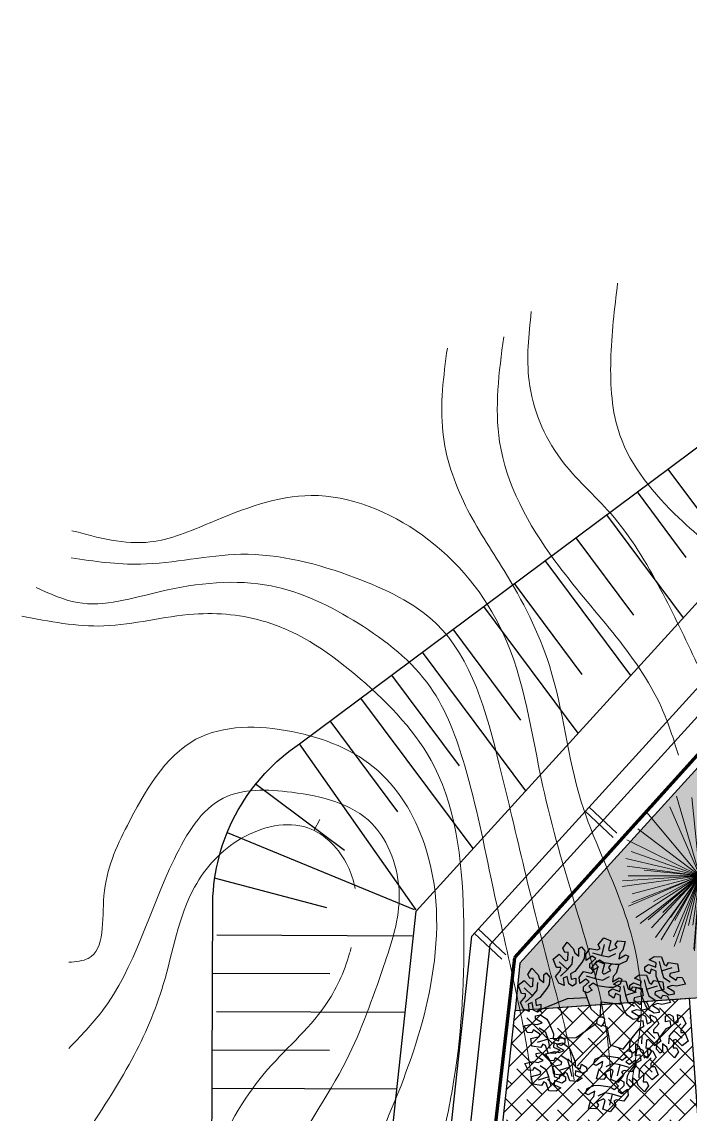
# Model space of a CAD drawing. Header units: millimetres. Extents: x 5637 to 6048, y 3385 to 3927.
# Drawn here: x 5639.04 to 5656.42, y 3682.66 to 3711.04 of the extents above; entities that cross this region are included whole.
import ezdxf

# ---------------------------------------------------------------- set-up
doc = ezdxf.new("R2010")
doc.units = ezdxf.units.MM
doc.layers.add('Contour Lines', color=253, linetype='Continuous')
doc.layers.add('dr', color=7, linetype='Continuous', lineweight=30, true_color=0x424d8a)
for name, color, linetype, lineweight in [('fences', 224, 'ограждение1', 80), ('project gr', 250, 'Continuous', 30), ('trees new', 7, 'Continuous', 20)]:
    doc.layers.add(name, color=color, linetype=linetype, lineweight=lineweight)
doc.layers.add('plants1', color=7, linetype='Continuous', true_color=0x89ee5d)
doc.styles.get("Standard").update_dxf_attribs({"font": 'arial.ttf'})
doc.linetypes.add('ограждение1', pattern='A,0.25,-0.1,[133,ltypeshp.shx,S=0.1,R=0,X=-0.1,Y=0],-0.1,1', length=1.45)
pattern_1 = [(45, (2816.3681, -1263.7476), (-0.265165043, 0.265165043), []), (135, (2816.3681, -1263.7476), (-0.79549513, 0.265165043), [0.9375, -0.5625])]

# ---------------------------------------------------------------- blocks, each defined once
blk = doc.blocks.new('LCCNDP03')
at = {"color": 0}
for p in [(-0.0942, 0.5129), (0.1198, 0.4961), (0.0008, 0.49), (-0.2952, 0.4376), (-0.1995, 0.457), (0.1962, 0.4352), (-0.3153, 0.3611), (0.3067, 0.3904), (-0.4456, 0.2845), (0.3595, 0.2487), (0.4314, 0.2157), (-0.4706, 0.1679), (-0.5172, 0.0821), (0.4765, 0.1311), (0.4339, 0.1181), (-0.4715, 0.0176), (0.4194, 0.065), (0.3339, 0.0487), (0.4706, 0.0046), (-0.4906, -0.0341), (-0.4713, -0.1762), (-0.4677, -0.0781), (-0.4628, -0.2111), (-0.446, -0.1349), (-0.3883, -0.2377), (-0.3873, -0.3189), (-0.3743, -0.291), (-0.357, -0.0707), (-0.3234, -0.3743), (-0.2864, -0.4035), (-0.2446, -0.367), (-0.2439, -0.2444), (-0.2094, -0.4093), (-0.1672, -0.2944), (-0.1671, -0.4591), (-0.128, -0.4633), (-0.1109, -0.312), (-0.0802, -0.3228), (-0.0597, -0.4233), (-0.0375, -0.4819), (-0.0099, -0.4468), (0.488, 0), (0.3186, -0.0048), (0.0382, -0.317), (0.1755, -0.2585), (0.1867, -0.3966), (0.1317, -0.3963), (0.0867, -0.4614), (0.2752, -0.1475), (0.3437, -0.2679), (0.2937, -0.2909), (0.2804, -0.3689), (0.4316, -0.0849), (0.396, -0.1269), (0.4169, -0.2032), (0.0112, -0.3278), (0.1007, -0.3089), (0.1824, -0.2675), (0.0936, -0.4704), (0.2505, -0.2064), (0.2172, -0.4253), (0.3005, -0.1297), (0.325, -0.3498), (0.329, -0.0427), (0.4096, -0.2489), (0.4652, -0.1296)]:
    blk.add_line(p, (-0.009, -0.0059), dxfattribs=at)
at = {"color": 0, "flags": 1}
for tag, p in [('SIZE', (0, 0)), ('ITEM', (0, -0.0701))]:
    blk.add_attdef(tag, p, '', height=0.0409, dxfattribs=at)
blk = doc.blocks.new('212')
at = {"color": 48, "linetype": 'Continuous'}
for p, q in [((2812.246, 4856.905), (2812.352, 4857.064)), ((2812.352, 4857.064), (2812.514, 4856.895)), ((2813.16, 4856.989), (2813.307, 4857.173)), ((2813.255, 4856.716), (2813.323, 4857.001)), ((2813.307, 4857.173), (2813.495, 4857.1)), ((2813.495, 4857.1), (2813.43, 4856.875)), ((2813.608, 4857), (2813.677, 4857.096)), ((2813.658, 4856.924), (2813.608, 4857)), ((2813.677, 4857.096), (2813.867, 4857.083)), ((2813.867, 4857.083), (2813.802, 4856.858)), ((2811.994, 4856.623), (2812.151, 4856.749)), ((2812.151, 4856.749), (2812.314, 4856.581)), ((2812.295, 4856.797), (2812.246, 4856.905)), ((2812.386, 4856.803), (2812.295, 4856.797)), ((2812.374, 4856.601), (2812.386, 4856.803)), ((2812.514, 4856.895), (2812.551, 4856.783)), ((2812.551, 4856.783), (2812.66, 4856.696)), ((2812.66, 4856.894), (2812.725, 4856.94)), ((2812.66, 4856.696), (2812.66, 4856.894)), ((2812.725, 4856.94), (2812.813, 4856.833)), ((2812.813, 4856.833), (2812.797, 4856.642)), ((2812.838, 4856.74), (2812.944, 4856.897)), ((2812.853, 4856.586), (2812.838, 4856.74)), ((2812.944, 4856.897), (2813.146, 4856.859)), ((2813.015, 4856.787), (2813.255, 4856.716)), ((2813.146, 4856.859), (2813.212, 4856.895)), ((2813.212, 4856.895), (2813.16, 4856.989)), ((2813.16, 4856.989), (2813.16, 4856.989)), ((2813.255, 4856.716), (2813.44, 4856.678)), ((2813.43, 4856.875), (2813.477, 4856.833)), ((2813.44, 4856.678), (2813.621, 4856.768)), ((2813.477, 4856.833), (2813.658, 4856.924)), ((2813.724, 4856.77), (2813.703, 4856.632)), ((2813.703, 4856.632), (2813.875, 4856.731)), ((2813.802, 4856.858), (2813.724, 4856.77)), ((2813.875, 4856.731), (2813.947, 4856.699)), ((2812.08, 4856.404), (2811.994, 4856.623)), ((2812.364, 4856.35), (2812.151, 4856.551)), ((2812.314, 4856.581), (2812.374, 4856.601)), ((2812.364, 4856.35), (2812.49, 4856.49)), ((2812.49, 4856.49), (2812.502, 4856.693)), ((2812.74, 4856.536), (2812.554, 4856.3)), ((2812.797, 4856.642), (2812.74, 4856.536)), ((2813.006, 4856.701), (2812.853, 4856.586)), ((2812.947, 4856.502), (2813.098, 4856.635)), ((2812.949, 4856.391), (2812.947, 4856.502)), ((2812.947, 4856.502), (2812.947, 4856.502)), ((2812.992, 4856.389), (2813.139, 4856.573)), ((2813.098, 4856.635), (2813.006, 4856.701)), ((2813.197, 4856.594), (2813.085, 4856.506)), ((2813.085, 4856.506), (2813.171, 4856.413)), ((2813.139, 4856.573), (2813.327, 4856.501)), ((2813.307, 4856.527), (2813.197, 4856.594)), ((2813.327, 4856.501), (2813.262, 4856.276)), ((2813.605, 4856.484), (2813.307, 4856.527)), ((2813.44, 4856.4), (2813.509, 4856.497)), ((2813.509, 4856.497), (2813.699, 4856.484)), ((2813.725, 4856.487), (2813.605, 4856.484)), ((2813.699, 4856.484), (2813.634, 4856.259)), ((2813.899, 4856.569), (2813.725, 4856.487)), ((2813.947, 4856.699), (2813.899, 4856.569)), ((2814.371, 4856.422), (2814.467, 4856.479)), ((2814.467, 4856.479), (2814.467, 4856.479)), ((2814.467, 4856.479), (2814.658, 4856.414)), ((2814.492, 4856.602), (2814.619, 4856.692)), ((2814.669, 4856.527), (2814.492, 4856.602)), ((2814.619, 4856.692), (2814.808, 4856.679)), ((2814.658, 4856.414), (2814.669, 4856.527)), ((2814.748, 4856.562), (2814.806, 4856.319)), ((2814.808, 4856.679), (2814.876, 4856.485)), ((2814.876, 4856.485), (2814.94, 4856.446)), ((2814.94, 4856.446), (2814.995, 4856.538)), ((2814.995, 4856.538), (2814.995, 4856.538)), ((2814.995, 4856.538), (2815.228, 4856.503)), ((2815.228, 4856.503), (2815.259, 4856.304)), ((2811.335, 4856.226), (2811.441, 4856.385)), ((2811.384, 4856.118), (2811.335, 4856.226)), ((2811.441, 4856.385), (2811.603, 4856.216)), ((2811.603, 4856.216), (2811.64, 4856.104)), ((2811.749, 4856.017), (2811.75, 4856.215)), ((2811.75, 4856.215), (2811.814, 4856.261)), ((2811.814, 4856.261), (2811.902, 4856.154)), ((2811.902, 4856.154), (2811.886, 4855.963)), ((2812.052, 4856.172), (2812.186, 4856.327)), ((2812.135, 4856.001), (2812.052, 4856.172)), ((2812.187, 4856.402), (2812.08, 4856.404)), ((2812.08, 4856.404), (2812.08, 4856.404)), ((2812.182, 4856.178), (2812.364, 4856.35)), ((2812.186, 4856.327), (2812.187, 4856.402)), ((2812.356, 4856.174), (2812.252, 4856.127)), ((2812.395, 4855.976), (2812.356, 4856.174)), ((2812.554, 4856.3), (2812.441, 4856.239)), ((2812.441, 4856.239), (2812.461, 4856.097)), ((2812.671, 4856.141), (2812.777, 4856.298)), ((2812.777, 4856.298), (2812.979, 4856.26)), ((2812.847, 4856.188), (2813.087, 4856.116)), ((2813.04, 4856.341), (2812.949, 4856.391)), ((2812.979, 4856.26), (2813.044, 4856.296)), ((2813.044, 4856.296), (2812.992, 4856.389)), ((2812.992, 4856.389), (2812.992, 4856.389)), ((2813.171, 4856.413), (2813.04, 4856.341)), ((2813.087, 4856.116), (2813.155, 4856.402)), ((2813.262, 4856.276), (2813.309, 4856.234)), ((2813.272, 4856.078), (2813.453, 4856.169)), ((2813.309, 4856.234), (2813.49, 4856.324)), ((2813.49, 4856.324), (2813.44, 4856.4)), ((2813.556, 4856.171), (2813.535, 4856.033)), ((2813.634, 4856.259), (2813.556, 4856.171)), ((2814.106, 4856.127), (2814.232, 4856.217)), ((2814.232, 4856.217), (2814.421, 4856.204)), ((2814.374, 4856.318), (2814.371, 4856.422)), ((2814.502, 4856.24), (2814.374, 4856.318)), ((2814.421, 4856.204), (2814.489, 4856.01)), ((2814.539, 4856.361), (2814.502, 4856.24)), ((2814.672, 4856.308), (2814.539, 4856.361)), ((2814.669, 4856.18), (2814.672, 4856.308)), ((2814.78, 4855.9), (2814.669, 4856.18)), ((2814.806, 4856.319), (2815.087, 4856.403)), ((2814.806, 4856.319), (2814.865, 4856.14)), ((2815.031, 4856.247), (2815.019, 4856.186)), ((2815.019, 4856.186), (2815.188, 4856.074)), ((2815.259, 4856.304), (2815.031, 4856.247)), ((2815.188, 4856.074), (2815.228, 4856.156)), ((2815.228, 4856.156), (2815.346, 4856.144)), ((2811.083, 4855.944), (2811.24, 4856.07)), ((2811.169, 4855.725), (2811.083, 4855.944)), ((2811.24, 4856.07), (2811.403, 4855.901)), ((2811.453, 4855.67), (2811.24, 4855.872)), ((2811.475, 4856.124), (2811.384, 4856.118)), ((2811.403, 4855.901), (2811.463, 4855.921)), ((2811.463, 4855.921), (2811.475, 4856.124)), ((2811.579, 4855.811), (2811.591, 4856.014)), ((2811.64, 4856.104), (2811.749, 4856.017)), ((2811.886, 4855.963), (2811.829, 4855.857)), ((2812.276, 4855.937), (2812.135, 4856.001)), ((2812.252, 4856.127), (2812.276, 4855.937)), ((2812.493, 4855.922), (2812.395, 4855.976)), ((2812.395, 4855.976), (2812.395, 4855.976)), ((2812.461, 4856.097), (2812.584, 4856.126)), ((2812.581, 4855.976), (2812.493, 4855.922)), ((2812.584, 4856.126), (2812.581, 4855.976)), ((2812.685, 4855.986), (2812.671, 4856.141)), ((2812.838, 4856.102), (2812.685, 4855.986)), ((2812.779, 4855.903), (2812.931, 4856.035)), ((2812.781, 4855.791), (2812.779, 4855.903)), ((2812.779, 4855.903), (2812.779, 4855.903)), ((2812.931, 4856.035), (2812.838, 4856.102)), ((2813.029, 4855.995), (2812.917, 4855.906)), ((2812.917, 4855.906), (2813.003, 4855.814)), ((2813.139, 4855.928), (2813.029, 4855.995)), ((2813.087, 4856.116), (2813.272, 4856.078)), ((2813.437, 4855.885), (2813.139, 4855.928)), ((2813.557, 4855.888), (2813.437, 4855.885)), ((2813.535, 4856.033), (2813.707, 4856.132)), ((2813.731, 4855.969), (2813.557, 4855.888)), ((2813.562, 4855.969), (2813.689, 4856.059)), ((2813.739, 4855.894), (2813.562, 4855.969)), ((2813.689, 4856.059), (2813.878, 4856.046)), ((2813.707, 4856.132), (2813.779, 4856.099)), ((2813.727, 4855.781), (2813.739, 4855.894)), ((2813.779, 4856.099), (2813.731, 4855.969)), ((2813.818, 4855.929), (2813.876, 4855.686)), ((2813.878, 4856.046), (2813.946, 4855.852)), ((2813.985, 4855.946), (2814.08, 4856.004)), ((2813.987, 4855.843), (2813.985, 4855.946)), ((2814.01, 4855.813), (2814.065, 4855.905)), ((2814.065, 4855.905), (2814.065, 4855.905)), ((2814.065, 4855.905), (2814.298, 4855.87)), ((2814.08, 4856.004), (2814.08, 4856.004)), ((2814.08, 4856.004), (2814.271, 4855.939)), ((2814.282, 4856.052), (2814.106, 4856.127)), ((2814.152, 4855.886), (2814.115, 4855.765)), ((2814.285, 4855.833), (2814.152, 4855.886)), ((2814.271, 4855.939), (2814.282, 4856.052)), ((2814.298, 4855.87), (2814.329, 4855.671)), ((2814.361, 4856.087), (2814.419, 4855.844)), ((2814.419, 4855.844), (2814.701, 4855.928)), ((2814.489, 4856.01), (2814.553, 4855.971)), ((2814.553, 4855.971), (2814.608, 4856.063)), ((2814.608, 4856.063), (2814.608, 4856.063)), ((2814.608, 4856.063), (2814.841, 4856.028)), ((2814.843, 4855.798), (2814.78, 4855.9)), ((2814.841, 4856.028), (2814.872, 4855.829)), ((2814.865, 4856.14), (2815.034, 4856.028)), ((2815.088, 4855.94), (2814.958, 4855.89)), ((2814.958, 4855.89), (2815.129, 4855.79)), ((2815.203, 4855.916), (2815.088, 4855.94)), ((2815.43, 4855.972), (2815.203, 4855.916)), ((2815.346, 4856.144), (2815.43, 4855.972)), ((2811.141, 4855.492), (2811.275, 4855.648)), ((2811.276, 4855.723), (2811.169, 4855.725)), ((2811.169, 4855.725), (2811.169, 4855.725)), ((2811.271, 4855.499), (2811.453, 4855.67)), ((2811.275, 4855.648), (2811.276, 4855.723)), ((2811.453, 4855.67), (2811.579, 4855.811)), ((2811.643, 4855.621), (2811.53, 4855.56)), ((2812.357, 4855.587), (2811.568, 4855.27)), ((2811.829, 4855.857), (2811.643, 4855.621)), ((2812.872, 4855.62), (2812.357, 4855.587)), ((2812.872, 4855.742), (2812.781, 4855.791)), ((2812.978, 4855.318), (2812.811, 4855.791)), ((2813.003, 4855.814), (2812.872, 4855.742)), ((2813.441, 4855.789), (2813.537, 4855.846)), ((2813.444, 4855.685), (2813.441, 4855.789)), ((2813.572, 4855.607), (2813.444, 4855.685)), ((2813.537, 4855.846), (2813.537, 4855.846)), ((2813.537, 4855.846), (2813.727, 4855.781)), ((2813.609, 4855.728), (2813.572, 4855.607)), ((2813.742, 4855.675), (2813.609, 4855.728)), ((2813.739, 4855.547), (2813.742, 4855.675)), ((2813.876, 4855.686), (2814.157, 4855.77)), ((2813.876, 4855.686), (2813.935, 4855.507)), ((2813.946, 4855.852), (2814.01, 4855.813)), ((2814.115, 4855.765), (2813.987, 4855.843)), ((2814.101, 4855.614), (2814.089, 4855.553)), ((2814.329, 4855.671), (2814.101, 4855.614)), ((2814.282, 4855.705), (2814.285, 4855.833)), ((2814.393, 4855.425), (2814.282, 4855.705)), ((2814.419, 4855.844), (2814.479, 4855.665)), ((2814.479, 4855.665), (2814.648, 4855.553)), ((2814.645, 4855.772), (2814.632, 4855.711)), ((2814.632, 4855.711), (2814.801, 4855.599)), ((2814.872, 4855.829), (2814.645, 4855.772)), ((2814.801, 4855.599), (2814.842, 4855.681)), ((2814.842, 4855.681), (2814.959, 4855.669)), ((2815, 4855.688), (2814.843, 4855.798)), ((2814.959, 4855.669), (2815.044, 4855.497)), ((2815.137, 4855.711), (2815, 4855.688)), ((2815.129, 4855.79), (2815.137, 4855.711)), ((2811.224, 4855.322), (2811.141, 4855.492)), ((2811.365, 4855.257), (2811.224, 4855.322)), ((2811.445, 4855.494), (2811.341, 4855.448)), ((2811.341, 4855.448), (2811.365, 4855.257)), ((2811.484, 4855.297), (2811.445, 4855.494)), ((2811.582, 4855.243), (2811.484, 4855.297)), ((2811.484, 4855.297), (2811.484, 4855.297)), ((2811.53, 4855.56), (2811.55, 4855.418)), ((2811.55, 4855.418), (2811.673, 4855.447)), ((2811.67, 4855.297), (2811.582, 4855.243)), ((2811.673, 4855.447), (2811.67, 4855.297)), ((2813.213, 4855.112), (2813.244, 4855.51)), ((2813.244, 4855.51), (2813.778, 4855.448)), ((2813.85, 4855.267), (2813.739, 4855.547)), ((2813.935, 4855.507), (2814.104, 4855.395)), ((2814.158, 4855.307), (2814.028, 4855.257)), ((2814.089, 4855.553), (2814.258, 4855.441)), ((2814.273, 4855.284), (2814.158, 4855.307)), ((2814.258, 4855.441), (2814.298, 4855.523)), ((2814.5, 4855.339), (2814.273, 4855.284)), ((2814.298, 4855.523), (2814.416, 4855.511)), ((2814.456, 4855.323), (2814.393, 4855.425)), ((2814.416, 4855.511), (2814.5, 4855.339)), ((2814.614, 4855.213), (2814.456, 4855.323)), ((2814.701, 4855.465), (2814.571, 4855.415)), ((2814.571, 4855.415), (2814.743, 4855.315)), ((2814.817, 4855.441), (2814.701, 4855.465)), ((2814.743, 4855.315), (2814.75, 4855.236)), ((2815.044, 4855.497), (2814.817, 4855.441)), ((2811.529, 4855.148), (2811.665, 4855.171)), ((2811.536, 4855.069), (2811.529, 4855.148)), ((2811.708, 4854.97), (2811.536, 4855.069)), ((2811.665, 4855.171), (2811.823, 4855.062)), ((2811.823, 4855.062), (2811.886, 4854.959)), ((2813.133, 4855.059), (2813.122, 4854.977)), ((2813.162, 4855.099), (2813.133, 4855.059)), ((2813.213, 4855.112), (2813.162, 4855.099)), ((2813.274, 4855.111), (2813.213, 4855.112)), ((2813.334, 4855.062), (2813.274, 4855.111)), ((2813.321, 4854.962), (2813.334, 4855.062)), ((2813.913, 4855.165), (2813.85, 4855.267)), ((2814.07, 4855.055), (2813.913, 4855.165)), ((2814.028, 4855.257), (2814.199, 4855.157)), ((2814.207, 4855.079), (2814.07, 4855.055)), ((2814.199, 4855.157), (2814.207, 4855.079)), ((2814.205, 4854.989), (2814.208, 4855.138)), ((2814.328, 4855.017), (2814.205, 4854.989)), ((2814.208, 4855.138), (2814.296, 4855.192)), ((2814.296, 4855.192), (2814.394, 4855.138)), ((2814.348, 4854.876), (2814.328, 4855.017)), ((2814.394, 4855.138), (2814.394, 4855.138)), ((2814.394, 4855.138), (2814.433, 4854.941)), ((2814.537, 4854.988), (2814.513, 4855.178)), ((2814.513, 4855.178), (2814.654, 4855.113)), ((2814.75, 4855.236), (2814.614, 4855.213)), ((2814.654, 4855.113), (2814.737, 4854.943)), ((2814.912, 4854.991), (2814.915, 4855.141)), ((2815.035, 4855.02), (2814.912, 4854.991)), ((2814.915, 4855.141), (2815.004, 4855.195)), ((2815.004, 4855.195), (2815.101, 4855.141)), ((2815.056, 4854.878), (2815.035, 4855.02)), ((2815.101, 4855.141), (2815.101, 4855.141)), ((2815.101, 4855.141), (2815.14, 4854.943)), ((2815.244, 4854.99), (2815.221, 4855.18)), ((2815.221, 4855.18), (2815.362, 4855.116)), ((2815.362, 4855.116), (2815.445, 4854.945)), ((2811.235, 4854.887), (2811.463, 4854.943)), ((2811.32, 4854.715), (2811.235, 4854.887)), ((2811.478, 4854.785), (2811.438, 4854.704)), ((2811.463, 4854.943), (2811.578, 4854.919)), ((2811.647, 4854.674), (2811.478, 4854.785)), ((2811.578, 4854.919), (2811.708, 4854.97)), ((2811.801, 4854.719), (2811.632, 4854.831)), ((2811.886, 4854.959), (2811.997, 4854.679)), ((2813.121, 4854.953), (2812.593, 4854.577)), ((2813.122, 4854.977), (2813.121, 4854.953)), ((2813.121, 4854.953), (2813.175, 4854.911)), ((2813.175, 4854.911), (2813.241, 4854.88)), ((2813.241, 4854.88), (2813.276, 4854.903)), ((2813.276, 4854.903), (2813.321, 4854.962)), ((2813.276, 4854.903), (2813.384, 4854.859)), ((2813.384, 4854.859), (2813.474, 4854.394)), ((2814.049, 4854.578), (2814.235, 4854.814)), ((2814.235, 4854.814), (2814.348, 4854.876)), ((2814.425, 4854.765), (2814.299, 4854.624)), ((2814.607, 4854.937), (2814.425, 4854.765)), ((2814.425, 4854.765), (2814.638, 4854.563)), ((2814.433, 4854.941), (2814.537, 4854.988)), ((2814.603, 4854.787), (2814.602, 4854.712)), ((2814.737, 4854.943), (2814.603, 4854.787)), ((2814.757, 4854.58), (2814.943, 4854.817)), ((2814.943, 4854.817), (2815.056, 4854.878)), ((2815.133, 4854.767), (2815.007, 4854.626)), ((2815.314, 4854.939), (2815.133, 4854.767)), ((2815.133, 4854.767), (2815.345, 4854.566)), ((2815.14, 4854.943), (2815.244, 4854.99)), ((2815.311, 4854.789), (2815.309, 4854.715)), ((2815.445, 4854.945), (2815.311, 4854.789)), ((2811.438, 4854.704), (2811.32, 4854.715)), ((2811.407, 4854.556), (2811.635, 4854.612)), ((2811.438, 4854.357), (2811.407, 4854.556)), ((2811.86, 4854.54), (2811.579, 4854.456)), ((2811.635, 4854.612), (2811.647, 4854.674)), ((2811.86, 4854.54), (2811.801, 4854.719)), ((2811.918, 4854.297), (2811.86, 4854.54)), ((2812.593, 4854.577), (2811.902, 4854.548)), ((2811.997, 4854.679), (2811.994, 4854.551)), ((2811.994, 4854.551), (2812.127, 4854.498)), ((2812.008, 4854.445), (2811.997, 4854.332)), ((2812.199, 4854.38), (2812.008, 4854.445)), ((2812.097, 4854.422), (2812.234, 4854.446)), ((2812.127, 4854.498), (2812.164, 4854.619)), ((2812.164, 4854.619), (2812.292, 4854.541)), ((2812.234, 4854.446), (2812.391, 4854.336)), ((2812.292, 4854.541), (2812.294, 4854.438)), ((2813.424, 4854.652), (2813.038, 4854.309)), ((2813.809, 4854.284), (2814.091, 4854.631)), ((2813.976, 4854.281), (2813.992, 4854.472)), ((2813.992, 4854.472), (2814.049, 4854.578)), ((2814.299, 4854.624), (2814.287, 4854.422)), ((2814.416, 4854.514), (2814.403, 4854.312)), ((2814.475, 4854.534), (2814.416, 4854.514)), ((2814.638, 4854.365), (2814.475, 4854.534)), ((2814.602, 4854.712), (2814.709, 4854.711)), ((2814.795, 4854.491), (2814.638, 4854.365)), ((2814.683, 4854.283), (2814.699, 4854.475)), ((2814.699, 4854.475), (2814.757, 4854.58)), ((2814.709, 4854.711), (2814.709, 4854.711)), ((2814.709, 4854.711), (2814.795, 4854.491)), ((2815.007, 4854.626), (2814.995, 4854.424)), ((2815.123, 4854.516), (2815.111, 4854.314)), ((2815.183, 4854.536), (2815.123, 4854.516)), ((2815.345, 4854.367), (2815.183, 4854.536)), ((2815.309, 4854.715), (2815.416, 4854.713)), ((2815.502, 4854.494), (2815.345, 4854.367)), ((2815.416, 4854.713), (2815.416, 4854.713)), ((2815.416, 4854.713), (2815.502, 4854.494)), ((2811.671, 4854.321), (2811.438, 4854.357)), ((2811.549, 4854.168), (2811.686, 4854.191)), ((2811.557, 4854.089), (2811.549, 4854.168)), ((2811.726, 4854.413), (2811.671, 4854.321)), ((2811.671, 4854.321), (2811.671, 4854.321)), ((2811.686, 4854.191), (2811.843, 4854.082)), ((2811.79, 4854.374), (2811.726, 4854.413)), ((2811.858, 4854.18), (2811.79, 4854.374)), ((2811.803, 4854.162), (2812.031, 4854.217)), ((2811.888, 4853.99), (2811.803, 4854.162)), ((2812.047, 4854.167), (2811.858, 4854.18)), ((2811.997, 4854.332), (2812.173, 4854.257)), ((2812.031, 4854.217), (2812.146, 4854.194)), ((2812.173, 4854.257), (2812.047, 4854.167)), ((2812.105, 4854.344), (2812.097, 4854.422)), ((2812.276, 4854.244), (2812.105, 4854.344)), ((2812.146, 4854.194), (2812.276, 4854.244)), ((2812.294, 4854.438), (2812.199, 4854.38)), ((2812.199, 4854.38), (2812.199, 4854.38)), ((2812.391, 4854.336), (2812.454, 4854.234)), ((2812.454, 4854.234), (2812.565, 4853.954)), ((2813.038, 4854.309), (2812.612, 4853.837)), ((2813.474, 4854.394), (2813.809, 4854.284)), ((2813.812, 4854.177), (2813.943, 4854.249)), ((2813.899, 4854.085), (2813.812, 4854.177)), ((2813.943, 4854.249), (2814.034, 4854.2)), ((2814.064, 4854.174), (2813.976, 4854.281)), ((2814.034, 4854.2), (2814.036, 4854.088)), ((2814.129, 4854.22), (2814.064, 4854.174)), ((2814.238, 4854.331), (2814.129, 4854.419)), ((2814.129, 4854.419), (2814.129, 4854.22)), ((2814.134, 4854.108), (2814.137, 4854.258)), ((2814.137, 4854.258), (2814.226, 4854.312)), ((2814.226, 4854.312), (2814.323, 4854.257)), ((2814.275, 4854.22), (2814.238, 4854.331)), ((2814.437, 4854.051), (2814.275, 4854.22)), ((2814.323, 4854.257), (2814.323, 4854.257)), ((2814.323, 4854.257), (2814.362, 4854.06)), ((2814.403, 4854.312), (2814.494, 4854.317)), ((2814.543, 4854.21), (2814.437, 4854.051)), ((2814.466, 4854.107), (2814.443, 4854.297)), ((2814.443, 4854.297), (2814.584, 4854.233)), ((2814.494, 4854.317), (2814.543, 4854.21)), ((2814.584, 4854.233), (2814.667, 4854.062)), ((2814.772, 4854.177), (2814.683, 4854.283)), ((2814.836, 4854.223), (2814.772, 4854.177)), ((2814.945, 4854.334), (2814.836, 4854.421)), ((2814.836, 4854.421), (2814.836, 4854.223)), ((2814.982, 4854.222), (2814.945, 4854.334)), ((2815.144, 4854.053), (2814.982, 4854.222)), ((2815.111, 4854.314), (2815.202, 4854.32)), ((2815.251, 4854.212), (2815.144, 4854.053)), ((2815.202, 4854.32), (2815.251, 4854.212)), ((2811.256, 4853.907), (2811.483, 4853.963)), ((2811.34, 4853.735), (2811.256, 4853.907)), ((2811.483, 4853.963), (2811.598, 4853.939)), ((2811.728, 4853.989), (2811.557, 4854.089)), ((2811.598, 4853.939), (2811.728, 4853.989)), ((2811.843, 4854.082), (2811.906, 4853.979)), ((2812.006, 4853.978), (2811.888, 4853.99)), ((2811.906, 4853.979), (2812.017, 4853.699)), ((2811.975, 4853.83), (2812.203, 4853.887)), ((2812.046, 4854.06), (2812.006, 4853.978)), ((2812.215, 4853.948), (2812.046, 4854.06)), ((2812.369, 4853.994), (2812.2, 4854.106)), ((2812.203, 4853.887), (2812.215, 4853.948)), ((2812.428, 4853.815), (2812.369, 4853.994)), ((2812.565, 4853.954), (2812.562, 4853.826)), ((2812.695, 4853.773), (2812.732, 4853.894)), ((2812.732, 4853.894), (2812.86, 4853.816)), ((2813.037, 4853.892), (2813.085, 4854.022)), ((2813.109, 4853.859), (2813.037, 4853.892)), ((2813.085, 4854.022), (2813.258, 4854.104)), ((2813.281, 4853.958), (2813.109, 4853.859)), ((2813.258, 4854.104), (2813.379, 4854.107)), ((2813.259, 4853.82), (2813.281, 4853.958)), ((2813.544, 4853.913), (2813.362, 4853.823)), ((2813.379, 4854.107), (2813.676, 4854.063)), ((2813.729, 4853.875), (2813.544, 4853.913)), ((2813.729, 4853.875), (2813.66, 4853.589)), ((2813.676, 4854.063), (2813.786, 4853.996)), ((2813.968, 4853.803), (2813.729, 4853.875)), ((2813.786, 4853.996), (2813.899, 4854.085)), ((2814.036, 4854.088), (2813.885, 4853.956)), ((2813.885, 4853.956), (2813.977, 4853.889)), ((2813.977, 4853.889), (2814.13, 4854.005)), ((2813.979, 4853.697), (2814.165, 4853.933)), ((2814.036, 4854.088), (2814.036, 4854.088)), ((2814.13, 4854.005), (2814.145, 4853.85)), ((2814.257, 4854.137), (2814.134, 4854.108)), ((2814.165, 4853.933), (2814.278, 4853.995)), ((2814.355, 4853.884), (2814.229, 4853.743)), ((2814.278, 4853.995), (2814.257, 4854.137)), ((2814.536, 4854.056), (2814.355, 4853.884)), ((2814.355, 4853.884), (2814.568, 4853.682)), ((2814.362, 4854.06), (2814.466, 4854.107)), ((2814.533, 4853.906), (2814.531, 4853.832)), ((2814.667, 4854.062), (2814.533, 4853.906)), ((2811.458, 4853.724), (2811.34, 4853.735)), ((2811.427, 4853.575), (2811.655, 4853.632)), ((2811.498, 4853.805), (2811.458, 4853.724)), ((2811.667, 4853.693), (2811.498, 4853.805)), ((2811.821, 4853.739), (2811.652, 4853.851)), ((2811.655, 4853.632), (2811.667, 4853.693)), ((2811.88, 4853.56), (2811.821, 4853.739)), ((2812.006, 4853.631), (2811.975, 4853.83)), ((2812.239, 4853.596), (2812.006, 4853.631)), ((2812.017, 4853.699), (2812.014, 4853.571)), ((2812.428, 4853.815), (2812.147, 4853.731)), ((2812.147, 4853.518), (2812.184, 4853.639)), ((2812.184, 4853.639), (2812.312, 4853.561)), ((2812.294, 4853.688), (2812.239, 4853.596)), ((2812.239, 4853.596), (2812.239, 4853.596)), ((2812.358, 4853.649), (2812.294, 4853.688)), ((2812.426, 4853.455), (2812.358, 4853.649)), ((2812.486, 4853.572), (2812.428, 4853.815)), ((2812.562, 4853.826), (2812.695, 4853.773)), ((2812.576, 4853.72), (2812.565, 4853.607)), ((2812.565, 4853.607), (2812.742, 4853.532)), ((2812.767, 4853.655), (2812.576, 4853.72)), ((2812.863, 4853.712), (2812.767, 4853.655)), ((2812.767, 4853.655), (2812.767, 4853.655)), ((2812.86, 4853.816), (2812.863, 4853.712)), ((2813.116, 4853.507), (2813.181, 4853.732)), ((2813.181, 4853.732), (2813.259, 4853.82)), ((2813.376, 4853.591), (2813.307, 4853.495)), ((2813.507, 4853.757), (2813.325, 4853.667)), ((2813.325, 4853.667), (2813.376, 4853.591)), ((2813.489, 4853.49), (2813.554, 4853.715)), ((2813.554, 4853.715), (2813.507, 4853.757)), ((2813.823, 4853.602), (2813.676, 4853.418)), ((2813.837, 4853.731), (2813.771, 4853.695)), ((2813.771, 4853.695), (2813.823, 4853.602)), ((2813.823, 4853.602), (2813.823, 4853.602)), ((2814.039, 4853.693), (2813.837, 4853.731)), ((2813.905, 4853.4), (2813.921, 4853.591)), ((2813.921, 4853.591), (2813.979, 4853.697)), ((2814.145, 4853.85), (2814.039, 4853.693)), ((2814.229, 4853.743), (2814.217, 4853.541)), ((2814.345, 4853.633), (2814.333, 4853.431)), ((2814.405, 4853.653), (2814.345, 4853.633)), ((2814.567, 4853.484), (2814.405, 4853.653)), ((2814.531, 4853.832), (2814.638, 4853.83)), ((2814.724, 4853.611), (2814.567, 4853.484)), ((2814.638, 4853.83), (2814.638, 4853.83)), ((2814.638, 4853.83), (2814.724, 4853.611)), ((2811.458, 4853.376), (2811.427, 4853.575)), ((2811.691, 4853.341), (2811.458, 4853.376)), ((2811.88, 4853.56), (2811.599, 4853.476)), ((2811.746, 4853.433), (2811.691, 4853.341)), ((2811.691, 4853.341), (2811.691, 4853.341)), ((2811.81, 4853.394), (2811.746, 4853.433)), ((2811.878, 4853.2), (2811.81, 4853.394)), ((2811.938, 4853.317), (2811.88, 4853.56)), ((2812.014, 4853.571), (2812.147, 4853.518)), ((2812.028, 4853.465), (2812.017, 4853.352)), ((2812.017, 4853.352), (2812.194, 4853.277)), ((2812.219, 4853.4), (2812.028, 4853.465)), ((2812.315, 4853.458), (2812.219, 4853.4)), ((2812.219, 4853.4), (2812.219, 4853.4)), ((2812.312, 4853.561), (2812.315, 4853.458)), ((2812.615, 4853.442), (2812.426, 4853.455)), ((2812.742, 4853.532), (2812.615, 4853.442)), ((2812.878, 4853.258), (2813.052, 4853.34)), ((2813.052, 4853.34), (2813.172, 4853.343)), ((2813.307, 4853.495), (2813.116, 4853.507)), ((2813.172, 4853.343), (2813.47, 4853.3)), ((2813.676, 4853.418), (2813.489, 4853.49)), ((2813.58, 4853.233), (2813.692, 4853.321)), ((2813.606, 4853.414), (2813.737, 4853.486)), ((2813.692, 4853.321), (2813.606, 4853.414)), ((2813.83, 4853.325), (2813.678, 4853.192)), ((2813.737, 4853.486), (2813.828, 4853.436)), ((2813.828, 4853.436), (2813.83, 4853.325)), ((2813.83, 4853.325), (2813.83, 4853.325)), ((2813.994, 4853.294), (2813.905, 4853.4)), ((2814.058, 4853.34), (2813.994, 4853.294)), ((2814.167, 4853.45), (2814.058, 4853.538)), ((2814.058, 4853.538), (2814.058, 4853.34)), ((2814.204, 4853.339), (2814.167, 4853.45)), ((2814.366, 4853.17), (2814.204, 4853.339)), ((2814.333, 4853.431), (2814.424, 4853.437)), ((2814.473, 4853.329), (2814.366, 4853.17)), ((2814.424, 4853.437), (2814.473, 4853.329)), ((2812.067, 4853.187), (2811.878, 4853.2)), ((2812.194, 4853.277), (2812.067, 4853.187)), ((2812.83, 4853.128), (2812.878, 4853.258)), ((2812.902, 4853.095), (2812.83, 4853.128)), ((2813.074, 4853.194), (2812.902, 4853.095)), ((2812.975, 4852.968), (2813.053, 4853.056)), ((2813.053, 4853.056), (2813.074, 4853.194)), ((2813.337, 4853.149), (2813.156, 4853.059)), ((2813.522, 4853.111), (2813.337, 4853.149)), ((2813.522, 4853.111), (2813.454, 4852.826)), ((2813.47, 4853.3), (2813.58, 4853.233)), ((2813.762, 4853.04), (2813.522, 4853.111)), ((2813.678, 4853.192), (2813.771, 4853.126)), ((2813.771, 4853.126), (2813.924, 4853.241)), ((2813.939, 4853.087), (2813.832, 4852.929)), ((2813.924, 4853.241), (2813.939, 4853.087)), ((2812.91, 4852.744), (2812.975, 4852.968)), ((2813.1, 4852.731), (2812.91, 4852.744)), ((2813.169, 4852.827), (2813.1, 4852.731)), ((2813.3, 4852.994), (2813.119, 4852.903)), ((2813.119, 4852.903), (2813.169, 4852.827)), ((2813.282, 4852.727), (2813.347, 4852.952)), ((2813.347, 4852.952), (2813.3, 4852.994)), ((2813.617, 4852.838), (2813.47, 4852.654)), ((2813.63, 4852.967), (2813.565, 4852.932)), ((2813.565, 4852.932), (2813.617, 4852.838)), ((2813.617, 4852.838), (2813.617, 4852.838)), ((2813.832, 4852.929), (2813.63, 4852.967)), ((2813.47, 4852.654), (2813.282, 4852.727))]:
    blk.add_line(p, q, dxfattribs=at)
at = {"layer": 'plants1', "color": 48, "linetype": 'Continuous'}
blk.add_line((2813.213, 4855.112), (2812.978, 4855.318), dxfattribs=at)

msp = doc.modelspace()

# ---------------------------------------------------------------- hatches: boundary and pattern name
at = {"layer": 'plants1'}
h = msp.add_hatch(dxfattribs=at)
h.set_pattern_fill('ANSI38', color=256, scale=3, style=0)
h.set_pattern_definition(pattern_1)
edge = h.paths.add_edge_path()
edge.add_line((5688.974, 3727.214), (5690.521, 3727.331))
edge.add_line((5690.521, 3727.331), (5676.302, 3711.624))
edge.add_line((5676.302, 3711.624), (5675.701, 3710.951))
edge.add_line((5675.701, 3710.951), (5675.256, 3710.417))
edge.add_line((5675.256, 3710.417), (5674.817, 3709.76))
edge.add_arc((5690.326, 3699.004), 18.873, 145.2587, 181.1392)
edge.add_line((5671.456, 3698.629), (5671.944, 3693.21))
edge.add_line((5671.944, 3693.21), (5669.349, 3689.988))
edge.add_line((5669.349, 3689.988), (5669.358, 3689.874))
edge.add_line((5669.358, 3689.874), (5668.519, 3689.825))
edge.add_line((5668.519, 3689.825), (5668.391, 3691.864))
edge.add_line((5668.391, 3691.864), (5663.259, 3691.543))
edge.add_line((5663.259, 3691.543), (5663.58, 3686.394))
edge.add_line((5663.58, 3686.394), (5668.71, 3686.764))
edge.add_line((5668.71, 3686.764), (5668.613, 3688.328))
edge.add_line((5668.613, 3688.328), (5669.476, 3688.382))
edge.add_line((5669.476, 3688.382), (5670.145, 3679.949))
edge.add_line((5670.145, 3679.949), (5673.389, 3675.597))
edge.add_line((5673.389, 3675.597), (5674.657, 3660.41))
edge.add_arc((5672.166, 3660.547), 2.495, 284.6644, 356.8641, ccw=False)
edge.add_arc((5672.649, 3660.658), 2.53, 219.08, 273.3537, ccw=False)
edge.add_line((5670.686, 3659.064), (5668.767, 3686.54))
edge.add_line((5668.767, 3686.54), (5651.87, 3685.351))
edge.add_line((5651.87, 3685.351), (5651.988, 3686.584))
edge.add_line((5651.988, 3686.584), (5688.974, 3727.214))
h = msp.add_hatch(dxfattribs=at)
h.set_pattern_fill('ANSI38', color=256, scale=3, style=0)
h.set_pattern_definition(pattern_1)
edge = h.paths.add_edge_path()
edge.add_line((5656.393, 3685.679), (5659.933, 3635.877))
edge.add_line((5659.933, 3635.877), (5671.914, 3636.724))
edge.add_line((5671.914, 3636.724), (5672.769, 3636.731))
edge.add_line((5672.769, 3636.731), (5658.842, 3632.223))
edge.add_line((5658.842, 3632.223), (5648.554, 3655.233))
edge.add_line((5648.554, 3655.233), (5651.87, 3685.351))
edge.add_line((5651.87, 3685.351), (5656.402, 3685.67))

# ---------------------------------------------------------------- linework, layer by layer
at = {"layer": 'Contour Lines', "lineweight": 5, "ltscale": 0.5}
msp.add_line((5646.646, 3690.042), (5646.788, 3690.314), dxfattribs=at)
for points in [[(5654.532, 3704.256), (5654.355, 3702.251), (5654.591, 3700.306), (5656.125, 3698.154), (5657.688, 3696.827)], [(5652.289, 3703.512), (5652.23, 3701.714), (5653.055, 3699.68), (5654.353, 3698.265), (5655.651, 3696.29), (5656.595, 3694.373)], [(5645.442, 3658.987), (5645.391, 3664.577), (5646.256, 3669.456), (5646.052, 3675.3), (5647.476, 3680.128), (5649.668, 3685.996), (5649.566, 3689.502), (5648.295, 3691.586), (5646.058, 3692.602), (5643.567, 3692.399), (5641.787, 3690.163), (5641.177, 3688.333), (5640.77, 3686.707), (5640.262, 3686.605)], [(5640.262, 3684.365), (5641.126, 3685.331), (5643.007, 3689.295), (5644.278, 3690.87), (5646.058, 3691.023), (5648.142, 3690.21), (5648.854, 3688.38), (5648.447, 3686.5), (5647.481, 3684.06), (5645.854, 3681.215), (5645.041, 3678.775), (5644.583, 3674.354), (5644.883, 3670.168), (5644.578, 3666), (5644.68, 3660.766), (5644.629, 3658.377)]]:
    msp.add_spline(points, degree=3, dxfattribs=at)
for points, knots in [([(5651.572, 3702.861), (5651.449, 3701.938), (5651.174, 3699.864), (5653.005, 3696.534), (5655.365, 3694.335), (5655.985, 3692.412), (5656.115, 3691.987)], [0, 0, 0, 0, 5.467404, 12.285923, 21.705333, 24.345784, 24.345784, 24.345784, 24.345784]), ([(5650.106, 3702.567), (5650.008, 3701.837), (5649.821, 3700.437), (5650.492, 3698.433), (5651.756, 3696.596), (5653.047, 3694.093), (5653.316, 3690.912), (5654.764, 3688.135), (5655.316, 3685.615), (5654.997, 3684.129), (5654.907, 3683.538)], [0, 0, 0, 0, 4.369201, 8.378888, 12.292354, 17.778072, 25.043135, 31.004834, 36.471767, 40.046294, 40.046294, 40.046294, 40.046294]), ([(5654.356, 3683.538), (5654.337, 3683.984), (5654.208, 3685.485), (5653.451, 3688.026), (5652.429, 3691.405), (5651.987, 3695.054), (5649.704, 3697.869), (5646.662, 3699.115), (5644.275, 3698.182), (5642.264, 3697.305), (5641.03, 3697.637), (5640.344, 3697.821)], [27.641888, 27.641888, 27.641888, 27.641888, 30.319486, 36.697114, 43.41947, 51.60852, 58.184783, 64.322625, 69.759711, 73.042687, 77.155159, 77.155159, 77.155159, 77.155159]), ([(5653.399, 3683.538), (5653.315, 3684.469), (5652.492, 3687.248), (5651.647, 3691.121), (5650.522, 3695.357), (5647.528, 3696.755), (5644.878, 3697.451), (5642.393, 3696.811), (5640.921, 3697.026), (5640.32, 3697.113)], [50.410234, 50.410234, 50.410234, 50.410234, 56.063307, 67.244209, 75.262042, 80.10513, 86.174886, 91.427542, 95.047778, 95.047778, 95.047778, 95.047778]), ([(5639.411, 3696.348), (5639.767, 3696.183), (5640.798, 3695.704), (5642.879, 3696.388), (5645.432, 3696.657), (5647.845, 3695.486), (5649.79, 3693.96), (5650.719, 3691.413), (5651.235, 3688.728), (5651.861, 3686.025), (5652.217, 3684.314), (5652.287, 3683.538)], [0, 0, 0, 0, 2.297869, 6.651125, 12.411773, 17.340828, 22.332777, 26.807269, 33.154374, 38.822818, 43.498306, 43.498306, 43.498306, 43.498306]), ([(5639.041, 3695.6), (5639.755, 3695.461), (5641.251, 3695.17), (5643.344, 3695.774), (5645.771, 3695.54), (5647.937, 3694.02), (5650.302, 3691.529), (5650.623, 3687.602), (5650.463, 3684.274), (5650.05, 3682.337), (5649.899, 3681.732)], [0, 0, 0, 0, 4.301021, 9.018253, 12.80259, 18.504539, 24.49207, 32.764978, 40.911935, 44.643303, 44.643303, 44.643303, 44.643303]), ([(5640.634, 3682.04), (5641.079, 3682.707), (5641.916, 3683.96), (5642.868, 3686.163), (5643.197, 3688.387), (5644.627, 3689.969), (5646.471, 3690.42), (5647.464, 3689.383), (5647.669, 3688.724), (5647.705, 3688.525)], [0, 0, 0, 0, 4.800087, 9.021688, 14.348554, 17.871742, 21.357131, 24.240035, 25.44188, 25.44188, 25.44188, 25.44188]), ([(5647.607, 3686.992), (5647.594, 3686.941), (5647.442, 3686.394), (5646.882, 3685.162), (5645.145, 3683.737), (5643.526, 3680.708), (5642.409, 3676.266), (5643.913, 3671.421), (5643.683, 3667.118), (5643.334, 3663.768), (5643.649, 3661.008), (5643.723, 3659.301), (5643.759, 3658.471)], [28.460723, 28.460723, 28.460723, 28.460723, 28.768722, 31.766905, 36.513245, 41.87201, 52.175472, 62.971443, 71.513922, 77.863163, 83.127879, 88.115836, 88.115836, 88.115836, 88.115836])]:
    msp.add_open_spline(points, degree=3, knots=knots, dxfattribs=at)
at = {"layer": 'dr', "color": 1, "ltscale": 0.5}
for p, q in [((5653.689, 3690.529), (5654.413, 3689.851)), ((5653.791, 3690.639), (5654.515, 3689.961)), ((5650.801, 3687.363), (5651.525, 3686.685)), ((5650.801, 3687.363), (5651.525, 3686.685)), ((5650.903, 3687.473), (5651.627, 3686.795)), ((5650.903, 3687.473), (5651.627, 3686.795))]:
    msp.add_line(p, q, dxfattribs=at)
at = {"layer": 'dr', "ltscale": 0.5}
msp.add_lwpolyline([(5657.985, 3631.765), (5647.25, 3655.068), (5650.738, 3687.286), (5688.044, 3728.285), (5785.899, 3737.488)], dxfattribs=at)
at = {"layer": 'dr', "color": 4, "ltscale": 0.5}
for points in [[(5651.217, 3687.071), (5688.241, 3727.758), (5697.515, 3728.76)], [(5647.763, 3655.15), (5647.762, 3655.151), (5651.217, 3687.071)]]:
    msp.add_lwpolyline(points, dxfattribs=at)
at = {"layer": 'fences', "ltscale": 3}
msp.add_lwpolyline([(6039.964, 3495.507), (6009.913, 3521.758), (5966.844, 3498.432), (5919.866, 3458.47), (5883.81, 3413.039), (5785.019, 3394.646), (5785.019, 3394.646), (5721.4, 3503.235), (5684.09, 3556.908), (5702.416, 3569.033), (5672.896, 3636.729), (5658.842, 3632.223), (5648.276, 3655.229), (5651.856, 3686.726), (5688.411, 3727.203), (5786.91, 3736.642), (5787.32, 3771.704), (5792.705, 3777.71)], dxfattribs=at)
at = {"layer": 'plants1'}
msp.add_lwpolyline([(5688.974, 3727.214), (5688.974, 3727.214), (5651.988, 3686.584), (5651.87, 3685.351), (5668.767, 3686.54), (5670.686, 3659.064, 0.241342), (5672.797, 3658.133, 0.325883), (5674.657, 3660.41), (5673.389, 3675.597), (5670.145, 3679.949), (5669.476, 3688.382), (5668.613, 3688.328)], format="xyb", dxfattribs=at)
at = {"layer": 'plants1', "ltscale": 0.2}
for points in [[(5656.393, 3685.679), (5659.933, 3635.877), (5671.914, 3636.724), (5672.769, 3636.731), (5658.842, 3632.223), (5648.554, 3655.233), (5651.87, 3685.351)], [(5651.87, 3685.351), (5656.402, 3685.67)]]:
    msp.add_lwpolyline(points, dxfattribs=at)
at = {"layer": 'project gr', "lineweight": 30}
for p, q in [((5657.609, 3697.058), (5655.847, 3699.423)), ((5656.317, 3697.125), (5655.049, 3698.828)), ((5656.242, 3695.558), (5654.25, 3698.233)), ((5654.95, 3695.625), (5653.451, 3697.638)), ((5654.876, 3694.059), (5652.653, 3697.043)), ((5654.876, 3694.059), (5652.653, 3697.043)), ((5653.613, 3694.086), (5651.854, 3696.448)), ((5653.509, 3692.559), (5651.055, 3695.853)), ((5652.016, 3692.896), (5650.256, 3695.258)), ((5652.142, 3691.06), (5649.458, 3694.663)), ((5650.418, 3691.706), (5648.659, 3694.068)), ((5650.775, 3689.56), (5647.86, 3693.472)), ((5648.821, 3690.516), (5647.062, 3692.877)), ((5649.298, 3687.966), (5646.263, 3692.282)), ((5647.432, 3689.509), (5645.108, 3691.243)), ((5649.253, 3687.972), (5644.391, 3689.973)), ((5646.974, 3688.021), (5644.048, 3688.79)), ((5649.192, 3687.288), (5644.108, 3687.311)), ((5647.049, 3686.303), (5644.004, 3686.315)), ((5649.009, 3685.3), (5644.101, 3685.319)), ((5649.009, 3685.3), (5644.101, 3685.319)), ((5647.041, 3684.311), (5643.996, 3684.323)), ((5648.793, 3683.309), (5643.992, 3683.327))]:
    msp.add_line(p, q, dxfattribs=at)
msp.add_lwpolyline([(5644.011, 3688.317, -0.236127), (5646.263, 3692.282), (5668.057, 3708.519)], format="xyb", dxfattribs=at)
for points in [[(5667.759, 3634.035), (5656.889, 3630.55), (5645.709, 3654.819), (5649.294, 3687.936), (5668.057, 3708.519)], [(5652.927, 3629.524), (5643.879, 3653.597), (5644.011, 3688.317)]]:
    msp.add_lwpolyline(points, dxfattribs=at)

# ---------------------------------------------------------------- block references
at = {"layer": 'plants1'}
msp.add_blockref('212', (2840.865, -1169.934), dxfattribs=at)
at = {"layer": 'trees new', "color": 84, "xscale": 4.094999999995892, "yscale": 4.094999999995892, "zscale": 4.094999999995892, "rotation": 343.4518148225352}
msp.add_blockref('LCCNDP03', (5656.711, 3688.861), dxfattribs=at)

doc.saveas('drawing.dxf')
